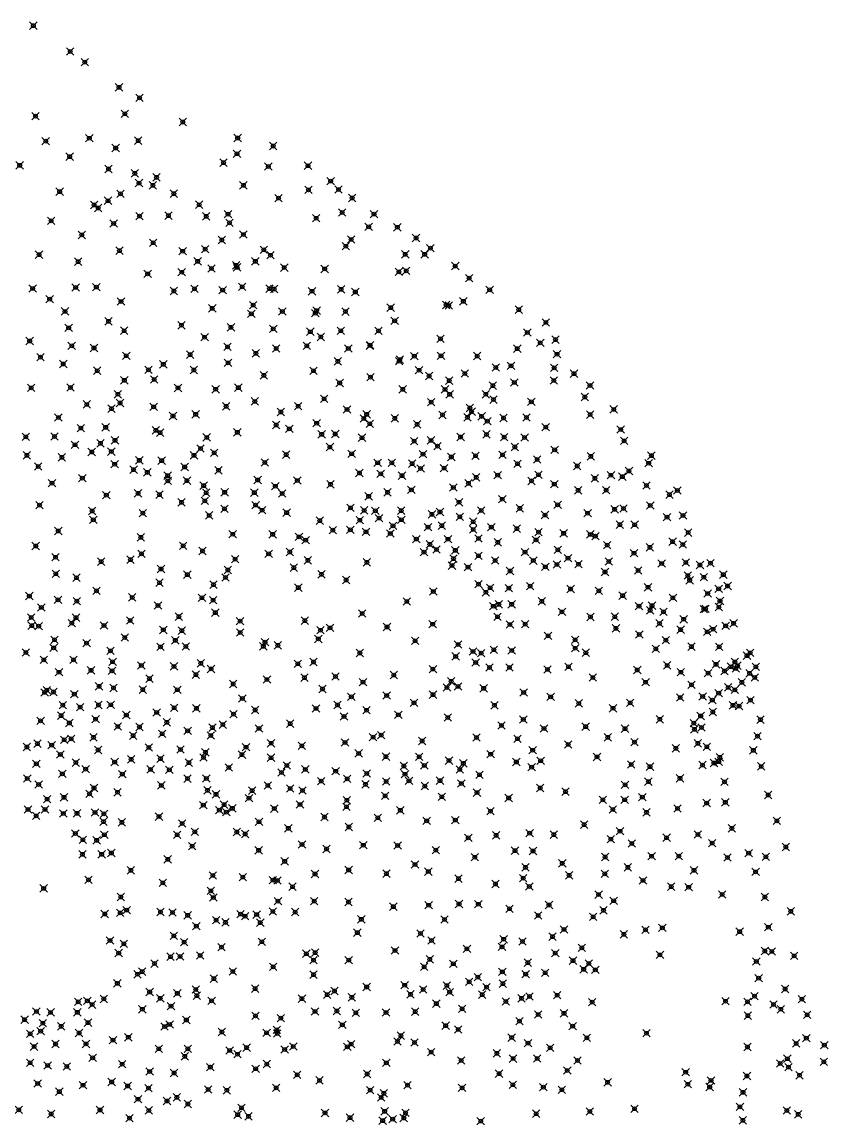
# Model space of a CAD drawing. Header units: millimetres. Extents: x 476859 to 479474, y 2367368 to 2370543.
# Drawn here: x 479043 to 479474, y 2369807 to 2370393 of the extents above; entities that cross this region are included whole.
import ezdxf

# ---------------------------------------------------------------- set-up
doc = ezdxf.new("R2010")
doc.units = ezdxf.units.MM
doc.header["$PDMODE"] = 35
doc.header["$PDSIZE"] = 2

msp = doc.modelspace()

# ---------------------------------------------------------------- linework, layer by layer
for p in [(479049.524, 2370390.771, 2.965), (479069.25, 2370376.973, 2.944), (479077.013, 2370371.323, 2.777), (479095.321, 2370357.814, 3.653), (479106.282, 2370352.251, 2.791), (479050.736, 2370342.444, 16.364), (479098.446, 2370343.722, 6.059), (479129.358, 2370339.337, 3.04), (479056.173, 2370329.078, 15.788), (479079.436, 2370330.666, 15.612), (479105.567, 2370329.338, 9.564), (479158.659, 2370330.748, 2.462), (479093.522, 2370325.417, 15.227), (479158.337, 2370322.352, 3.096), (479177.687, 2370326.525, 2.437), (479042.271, 2370316.199, 15.694), (479068.974, 2370320.784, 15.877), (479151.155, 2370317.608, 4.262), (479089.727, 2370314.215, 15.16), (479103.751, 2370311.935, 14.871), (479175.09, 2370315.554, 2.974), (479196.221, 2370315.967, 3.259), (479105.987, 2370306.71, 15.082), (479113.408, 2370305.478, 15.077), (479115.352, 2370309.75, 14.997), (479161.746, 2370305.476, 4.588), (479208.358, 2370307.747, 2.754), (479063.612, 2370302.135, 15.454), (479096.09, 2370300.979, -0.178), (479124.602, 2370301.076, 14.576), (479180.527, 2370298.691, 4.043), (479196.48, 2370303.052, 3.026), (479212.575, 2370303.238, 2.81), (479219.825, 2370298.745, 2.927), (479082.005, 2370295.002, 15.514), (479084.204, 2370293.406, 15.691), (479089.427, 2370297.273, 15.339), (479138.127, 2370295.134, 14.546), (479106.25, 2370289.054, 15.171), (479121.713, 2370289.309, 15.186), (479141.891, 2370288.938, 14.97), (479153.511, 2370290.095, 14.494), (479200.572, 2370287.934, 4.346), (479214.508, 2370291.007, 3.118), (479231.508, 2370290.123, 3.019), (479059.052, 2370286.533, 15.44), (479092.483, 2370285.137, 15.36), (479154.32, 2370285.452, 14.353), (479228.665, 2370283.321, 2.853), (479243.99, 2370283.107, 2.872), (479075.429, 2370279.007, 15.687), (479150.188, 2370276.287, 14.66), (479161.744, 2370279.207, 14.288), (479219.311, 2370276.54, 3.582), (479253.971, 2370277.394, 2.755), (479095.579, 2370270.598, 15.401), (479113.537, 2370274.833, 15.28), (479129.339, 2370270.318, 14.985), (479141.314, 2370271.394, 14.594), (479172.642, 2370271.061, 14.105), (479216.474, 2370273.031, 4.345), (479261.628, 2370271.922, 2.598), (479052.61, 2370268.498, 15.68), (479073.497, 2370264.747, 15.55), (479137.342, 2370264.897, 14.856), (479168.146, 2370264.893, 14.76), (479176.233, 2370268.161, 13.989), (479248.197, 2370268.643, 2.748), (479258.533, 2370268.668, 2.835), (479110.599, 2370258.208, 15.391), (479128.81, 2370259.096, 14.978), (479144.668, 2370261.098, 14.551), (479157.841, 2370262.809, 14.575), (479158.34, 2370261.669, 14.227), (479183.567, 2370261.564, 13.837), (479205.181, 2370260.855, 13.203), (479244.791, 2370259.306, 3.747), (479248.726, 2370259.805, 2.889), (479274.903, 2370262.384, 2.885), (479282.315, 2370255.908, 2.575), (479049.196, 2370250.44, 15.9), (479072.143, 2370250.967, 15.601), (479083.21, 2370251.137, 15.471), (479124.622, 2370249.058, 14.772), (479135.595, 2370250.215, 14.57), (479150.652, 2370249.55, 14.582), (479161.111, 2370251.293, 14.609), (479175.648, 2370250.311, 14.158), (479178.183, 2370250.133, 14.302), (479198.388, 2370248.921, 12.78), (479213.923, 2370249.944, 13.077), (479221.556, 2370248.516, 12.869), (479293.296, 2370249.674, 2.636), (479058.302, 2370244.712, 15.86), (479096.393, 2370243.423, 15.36), (479166.997, 2370241.543, 14.327), (479240.441, 2370240.136, 12.473), (479270.013, 2370241.6, 1.835), (479271.439, 2370241.282, 1.808), (479279.221, 2370243.574, 1.291), (479066.46, 2370238.173, 15.74), (479145.12, 2370239.787, 14.562), (479165.967, 2370236.853, 14.316), (479182.542, 2370238.126, 13.656), (479200.189, 2370237.208, 13.604), (479200.845, 2370238.548, 13.332), (479216.255, 2370238.063, 12.707), (479308.823, 2370239.092, 2.608), (479068.428, 2370229.36, 15.5), (479089.739, 2370232.887, 15.338), (479128.647, 2370230.772, 15.42), (479155.091, 2370229.646, 14.449), (479177.698, 2370228.843, 13.622), (479242.525, 2370233.146, 12.486), (479323.32, 2370232.269, 0.735), (479098.038, 2370227.842, 15.44), (479141.02, 2370224.381, 14.502), (479197.485, 2370227.316, 13.62), (479203.15, 2370224.537, 12.899), (479213.752, 2370227.838, 13.078), (479233.912, 2370227.747, 12.57), (479267.023, 2370223.538, 12.152), (479313.369, 2370226.901, 0.772), (479328.418, 2370223.071, 0.871), (479047.602, 2370222.342, 15.97), (479070.063, 2370219.779, 15.47), (479081.959, 2370218.65, 15.54), (479153.291, 2370219.224, 14.24), (479179.26, 2370218.342, 13.656), (479195.594, 2370219.802, 13.534), (479217.77, 2370218.338, 12.863), (479229.234, 2370219.911, 12.789), (479229.461, 2370220.164, 12.63), (479308.015, 2370218.282, 3.703), (479320.301, 2370221.345, 1.156), (479053.334, 2370213.712, 15.54), (479099.182, 2370214.476, 15.03), (479133.29, 2370215.089, 14.705), (479168.373, 2370215.808, 14.303), (479212.174, 2370211.526, 13.114), (479244.922, 2370211.585, 12.616), (479245.254, 2370212.373, 12.619), (479253.045, 2370214.257, 12.443), (479267.301, 2370214.444, 12.361), (479286.581, 2370214.319, 12.137), (479329.222, 2370215.293, 0.632), (479065.536, 2370210.067, 15.69), (479083.664, 2370206.488, 14.96), (479111.059, 2370206.954, 14.609), (479119.009, 2370209.9, 14.666), (479135.257, 2370206.873, 14.46), (479153.552, 2370210.677, 14.209), (479199.148, 2370206.473, 13.143), (479255.573, 2370206.759, 12.421), (479280.014, 2370204.966, 12.194), (479296.536, 2370208.228, 11.954), (479304.669, 2370209.054, 8.092), (479327.721, 2370208.044, 2.21), (479338.323, 2370204.904, 2.282), (479098.154, 2370201.375, 14.67), (479114.088, 2370201.835, 14.75), (479172.658, 2370204.004, 13.812), (479213.182, 2370199.958, 12.868), (479229.598, 2370203.053, 25.385), (479260.932, 2370203.651, 12.658), (479271.685, 2370201.209, 12.296), (479306.434, 2370200.233, 11.944), (479327.557, 2370201.238, 3.722), (479048.401, 2370197.316, 15.77), (479069.359, 2370197.497, 15.09), (479094.702, 2370193.912, 14.83), (479126.814, 2370197.296, 14.44), (479146.92, 2370196.588, 14.46), (479159.053, 2370197.415, 14.132), (479246.849, 2370196.535, 12.554), (479269.451, 2370196.51, 12.348), (479271.901, 2370193.884, 12.285), (479291.195, 2370193.915, 12.224), (479294.992, 2370198.533, 12.224), (479346.841, 2370198.591, 2.1), (479078.078, 2370188.499, 14.55), (479095.872, 2370189.28, 14.844), (479152.522, 2370187.453, 14.27), (479167.838, 2370190.109, 13.491), (479190.988, 2370187.515, 13.315), (479204.854, 2370191.448, 13.244), (479262.007, 2370189.701, 12.381), (479295.307, 2370191.07, 12.037), (479315.502, 2370189.873, 11.639), (479344.105, 2370192.434, 3.062), (479062.942, 2370181.484, 14.78), (479091.305, 2370186.23, 15.142), (479113.793, 2370187.176, 14.52), (479124.124, 2370182.335, 14.567), (479136.222, 2370183.222, 14.414), (479181.735, 2370184.453, 13.505), (479217.075, 2370185.782, 13.233), (479227.603, 2370183.174, 12.959), (479268.106, 2370182.881, 12.289), (479281.4, 2370181.599, 12.057), (479282.676, 2370186.57, 12.314), (479283.626, 2370184.625, 12.221), (479288.971, 2370182.133, 12.14), (479312.921, 2370181.492, 11.861), (479346.916, 2370183.058, 3.39), (479359.543, 2370185.833, 3.091), (479074.96, 2370175.85, 15.053), (479088.201, 2370176.242, 15.251), (479179.259, 2370177.512, 13.613), (479200.902, 2370178.443, 13.191), (479226.038, 2370180.974, 12.768), (479229.278, 2370178.152, 12.995), (479242.594, 2370181.066, 12.408), (479254.526, 2370177.853, 12.619), (479292.042, 2370179.535, 12.101), (479300.71, 2370181.255, 11.893), (479323.226, 2370176.372, 11.626), (479045.512, 2370171.193, 15.32), (479060.861, 2370171.376, 15.188), (479114.941, 2370174.632, 14.716), (479117.25, 2370173.386, 14.73), (479142.162, 2370170.875, 14.295), (479158.517, 2370173.563, 13.976), (479186.26, 2370175.416, 13.332), (479203.579, 2370172.506, 12.915), (479210.808, 2370172.678, 13.179), (479225.116, 2370170.696, 12.884), (479277.752, 2370171.07, 12.149), (479291.595, 2370172.481, 12.001), (479301.04, 2370171.032, 12.036), (479311.936, 2370170.807, 11.884), (479363.282, 2370175.073, 2.681), (479071.777, 2370166.956, 15.151), (479085.384, 2370167.708, 14.813), (479093.189, 2370169.305, 14.92), (479138.863, 2370164.919, 14.372), (479207.966, 2370165.714, 13.111), (479252.928, 2370168.849, 12.44), (479261.933, 2370169.276, 12.397), (479265.449, 2370166.185, 12.359), (479306.723, 2370165.773, 12.111), (479328.01, 2370164.253, 11.656), (479365.089, 2370169.022, 3.042), (479046.124, 2370161.292, 15.24), (479064.803, 2370160.224, 15.338), (479080.744, 2370163.091, 15.199), (479091.219, 2370163.301, 14.657), (479106.145, 2370158.656, 14.485), (479118.086, 2370158.474, 14.461), (479135.391, 2370161.275, 14.578), (479146.173, 2370162.655, 13.836), (479184.593, 2370161.684, 13.21), (479219.574, 2370162.143, 12.995), (479257.697, 2370161.926, 12.262), (479272.796, 2370160.424, 12.175), (479285.732, 2370161.058, 12.069), (479300.172, 2370161.531, 12.037), (479318.603, 2370159.092, 11.895), (479347.278, 2370160.773, 11.57), (479379.658, 2370161.143, 2.091), (479052.171, 2370155.328, 15.337), (479092.975, 2370156.557, 14.637), (479103.103, 2370153.65, 14.452), (479110.407, 2370152.224, 14.229), (479130.407, 2370155.062, 14.348), (479148.474, 2370153.325, 13.501), (479173.158, 2370157.457, 13.327), (479233.465, 2370157.328, 12.988), (479241.016, 2370157.288, 12.5), (479251.847, 2370156.873, 12.323), (479256.387, 2370154.259, 12.304), (479268.924, 2370154.484, 12.262), (479308.128, 2370156.791, 11.906), (479340.035, 2370155.617, 11.694), (479367.66, 2370152.924, 5.491), (479378.208, 2370157.086, 2.961), (479059.547, 2370146.432, 13.45), (479075.697, 2370149.094, 12.56), (479121.269, 2370150.434, 14.539), (479121.366, 2370147.666, 14.212), (479131.589, 2370147.75, 14.04), (479169.372, 2370148.129, 13.574), (479190.529, 2370147.835, 15.2), (479223.7, 2370151.861, 12.98), (479235.1, 2370151.441, 12.82), (479246.464, 2370150.447, 12.34), (479281.939, 2370146.37, 12.047), (479286.098, 2370149.523, 12.563), (479297.558, 2370150.712, 12.009), (479315.639, 2370147.634, 12.095), (479319.362, 2370150.914, 11.867), (479349.486, 2370148.999, 11.522), (479358.04, 2370150.672, 8.771), (479364.159, 2370149.906, 6.609), (479105.492, 2370140.986, 11.78), (479140.532, 2370145.122, 13.639), (479141.828, 2370141.328, 12.076), (479151.723, 2370141.55, 13.358), (479167.611, 2370141.387, 12.794), (479178.801, 2370144.789, 13.26), (479182.437, 2370140.874, 13.217), (479208.313, 2370145.834, 13.051), (479238.737, 2370141.534, 12.402), (479251.413, 2370142.853, 12.504), (479273.859, 2370144.107, 12.191), (479327.798, 2370145.934, 11.62), (479340.515, 2370142.606, 11.589), (479355.465, 2370142.681, 11.473), (479376.996, 2370145.201, 3.159), (479393.515, 2370142.504, 1.637), (479052.888, 2370134.686, 14.36), (479088.534, 2370140.017, 11.98), (479116.904, 2370140.278, 11.64), (479128.71, 2370136.188, 11.389), (479141.153, 2370136.962, 10.56), (479168.258, 2370134.729, 11.054), (479228.642, 2370139.401, 12.723), (479276.917, 2370136.241, 12.005), (479300.004, 2370137.87, 12.04), (479329.595, 2370134.887, 11.98), (479389.287, 2370140.267, 2.963), (479080.991, 2370131.542, 13.451), (479108.053, 2370130.408, 11.896), (479143.484, 2370129.227, 11.374), (479151.656, 2370132.728, 11.42), (479171.756, 2370131.995, 11.03), (479184.87, 2370130.69, 11.4), (479218.969, 2370133.238, 12.654), (479226.261, 2370131.897, 12.586), (479232.212, 2370131.66, 12.544), (479245.989, 2370131.744, 12.362), (479262.444, 2370129.77, 12.172), (479266.733, 2370131.06, 12.114), (479288.719, 2370131.86, 12.034), (479309.373, 2370132.987, 11.976), (479322.837, 2370129.402, 12.117), (479345.587, 2370130.38, 11.67), (479359.999, 2370132.44, 11.457), (479364.749, 2370132.925, 11.333), (479379.054, 2370134.512, 4.832), (479396.522, 2370129.154, 2.454), (479081.614, 2370126.876, 14.29), (479202.541, 2370126.405, 11.33), (479223.891, 2370126.64, 10.323), (479234.205, 2370127.777, 12.437), (479241.67, 2370123.662, 12.365), (479246.095, 2370126.879, 11.804), (479260.365, 2370122.93, 12), (479267.693, 2370123.767, 12.175), (479277.369, 2370128.44, 12.138), (479284.445, 2370125.839, -0.182), (479294.197, 2370122.973, 12.143), (479362.824, 2370124.275, 11.406), (479370.697, 2370124.233, 11.213), (479387.961, 2370128.267, 3.254), (479062.87, 2370120.907, 14.034), (479106.963, 2370117.487, 13.086), (479156.046, 2370119.164, 13.119), (479177.397, 2370119.127, 11.917), (479191.467, 2370117.749, 11.772), (479209.492, 2370121.356, 10.497), (479218.84, 2370121.507, 9.884), (479227.234, 2370120.408, 9.487), (479240.254, 2370119.514, 10.331), (479284.509, 2370121.698, 12.236), (479307.833, 2370122.165, 11.771), (479319.383, 2370120.278, 11.688), (479332.791, 2370119.674, 11.547), (479347.049, 2370119.08, 11.795), (479349.756, 2370118.151, 11.518), (479399.334, 2370120.038, 3.033), (479050.836, 2370112.91, 14.628), (479129.58, 2370112.973, 13.308), (479195, 2370116.011, 11.098), (479254.128, 2370116.573, 12.102), (479261.328, 2370113.768, 11.986), (479271.043, 2370116.505, 12.027), (479287.344, 2370116.918, 11.872), (479297.601, 2370114.853, 11.826), (479318.014, 2370116.151, 11.637), (479356.017, 2370113.367, 11.49), (479378.857, 2370112.179, 11.319), (479390.985, 2370115.173, 4.304), (479396.447, 2370113.647, 3.085), (479061.431, 2370106.896, 14.27), (479101.429, 2370105.57, 13.633), (479107.294, 2370108.702, 13.481), (479139.93, 2370110.206, 13.128), (479157.319, 2370105.865, 13.471), (479175.252, 2370108.694, 12.172), (479186.499, 2370109.651, 11.983), (479258.208, 2370109.603, 10.197), (479264.924, 2370110.974, 12.038), (479273.944, 2370106.112, 11.963), (479274.921, 2370110.547, 11.887), (479287.284, 2370107.665, 12.035), (479312.148, 2370109.573, 11.875), (479329.667, 2370110.848, 11.839), (479335.11, 2370106.364, 11.486), (479370.348, 2370109.028, 11.187), (479085.765, 2370104.534, 13.747), (479117.762, 2370100.57, 13.749), (479153.458, 2370100.057, 13.365), (479188.671, 2370101.284, 12.084), (479196.193, 2370105.225, 11.605), (479227.707, 2370104.178, 10.944), (479273.142, 2370102.416, 10.228), (479281.688, 2370101.576, 11.761), (479296.223, 2370105.097, 11.954), (479304.175, 2370099.552, 12.099), (479316.581, 2370105.082, 11.586), (479323.023, 2370101.726, 11.572), (479329.204, 2370103.014, 11.454), (479340.74, 2370103.145, 11.471), (479356.88, 2370104.586, 11.445), (479372.568, 2370099.8, 11.09), (479385.153, 2370103.513, 11.062), (479398.012, 2370104.112, 3.449), (479405.58, 2370102.728, 3.401), (479411.221, 2370103.707, 2.649), (479061.537, 2370098.059, 14.36), (479072.566, 2370095.929, 14.541), (479131.791, 2370097.547, 13.483), (479152.176, 2370096.099, 13.769), (479203.472, 2370097.749, 11.538), (479216.609, 2370094.718, 11.924), (479354.903, 2370098.982, 11.33), (479399.129, 2370097.099, 4.43), (479400.107, 2370094.559, 4.027), (479407.644, 2370096.203, 3.18), (479418.058, 2370097.562, 2.121), (479083.256, 2370088.944, 14.253), (479116.927, 2370093.265, 13.981), (479145.779, 2370092.208, 14.969), (479191.063, 2370090.652, 12.385), (479263.217, 2370088.541, 7.56), (479287.309, 2370092.514, 10.52), (479291.271, 2370088.173, 10.659), (479293.549, 2370090.577, 12.086), (479303.552, 2370090.356, 11.964), (479314.865, 2370091.453, 12.034), (479336.502, 2370089.903, 11.291), (479351.546, 2370088.949, 11.15), (479377.857, 2370090.843, 10.982), (479415.583, 2370090.016, 2.923), (479420.354, 2370091.513, 2.06), (479047.432, 2370086.146, 14.669), (479062.734, 2370084.119, 14.555), (479072.793, 2370083.401, 14.52), (479102.373, 2370085.434, 14.03), (479139.602, 2370085.231, 13.961), (479145.566, 2370083.929, 13.895), (479249.011, 2370083.282, 9.89), (479321.099, 2370083.323, 11.45), (479364.328, 2370086.349, 11.05), (479391.163, 2370085.166, 11.174), (479409.688, 2370087.476, 2.852), (479416.273, 2370083.51, 2.935), (479053.841, 2370080.071, 15.108), (479116.138, 2370081.109, 14.03), (479146.745, 2370077.287, 14.048), (479225.211, 2370076.798, 12.84), (479295.242, 2370080.715, 9.332), (479298.183, 2370081.697, 10.435), (479305.027, 2370081.75, 12.105), (479331.869, 2370077.695, 11.31), (479373.021, 2370080.767, 10.735), (479378.981, 2370078.503, 10.857), (479380.007, 2370080.996, 10.878), (479386.135, 2370077.704, 10.896), (479407.655, 2370079.137, 4.518), (479408.541, 2370079.314, 3.904), (479415.701, 2370080.266, 2.902), (479048.439, 2370074.709, 14.668), (479048.693, 2370070.327, 15.259), (479070.096, 2370071.674, 14.385), (479072.335, 2370074.579, 14.41), (479087.307, 2370070.437, 14.12), (479101.246, 2370073.12, 14.07), (479127.304, 2370075.134, 14.422), (479159.969, 2370072.728, 14.384), (479194.537, 2370073.008, 12.862), (479262.823, 2370071.104, 9.79), (479297.499, 2370075.088, 10.325), (479304.105, 2370070.919, 11.609), (479312.263, 2370071.136, 11.371), (479347.092, 2370075, 11.16), (479360.139, 2370075.102, 10.962), (479383.97, 2370071.545, 11.079), (479396.866, 2370073.751, 10.459), (479423.562, 2370071.609, 2), (479052.384, 2370070.079, 15.272), (479118.981, 2370068.053, 14.34), (479128.875, 2370067.669, 14.759), (479160.057, 2370066.649, 14.108), (479202.93, 2370067.892, 12.679), (479208.026, 2370069.152, 12.399), (479238.454, 2370069.649, 13.259), (479324.467, 2370064.907, 11.23), (479360.719, 2370068.896, 11.159), (479373.182, 2370065.611, 10.786), (479395.259, 2370068.178, 9.768), (479409.436, 2370067.007, 4.168), (479412.615, 2370068.424, 3.41), (479419.33, 2370070.213, 2.883), (479060.893, 2370062.79, 14.877), (479077.996, 2370060.996, 14.382), (479098.38, 2370063.981, 14.145), (479117.451, 2370058.984, 14.53), (479125.363, 2370062.478, 14.589), (479130.989, 2370059.198, 14.446), (479172.383, 2370059.285, 14.179), (479173.305, 2370061.504, 14.114), (479180.118, 2370059.822, 14.337), (479201.776, 2370063.248, 13.424), (479253.45, 2370062.249, 12.36), (479276.402, 2370060.244, 9.633), (479338.914, 2370062.729, 11.152), (479387.361, 2370062.598, 10.524), (479401.033, 2370059.108, 9.181), (479415.868, 2370059.026, 2.885), (479045.565, 2370055.972, 14.629), (479060.38, 2370058.464, 14.399), (479090.768, 2370056.862, 14.182), (479223.919, 2370055.721, 12.5), (479275.09, 2370053.92, 9.27), (479284.403, 2370056.532, 9.759), (479288.758, 2370055.689, 11.851), (479295.501, 2370057.469, 11.88), (479305.063, 2370057.035, 11.602), (479338.995, 2370058.283, 11.41), (479344.643, 2370055.882, 11.294), (479381.992, 2370057.921, 10.993), (479430.731, 2370054.33, 2.642), (479432.432, 2370055.784, 3.096), (479055.137, 2370052.043, 15.291), (479070.997, 2370052.07, 14.215), (479091.883, 2370051.042, 14.184), (479107.21, 2370049.075, 14.32), (479124.666, 2370048.578, 14.406), (479138.974, 2370050.242, 14.442), (479144.482, 2370047.226, 14.426), (479190.791, 2370049.977, 14.069), (479199.215, 2370050.915, 13.728), (479262.971, 2370047.145, 10.78), (479285.772, 2370050.647, 12.063), (479293.235, 2370047.978, 12.016), (479303.845, 2370048.019, 11.782), (479324.126, 2370046.958, 11.63), (479335.336, 2370048.39, 11.455), (479388.082, 2370049.115, 11.008), (479414.14, 2370049.704, 3.788), (479422.095, 2370048.404, 3.397), (479424.206, 2370050.958, 3.336), (479424.777, 2370047.444, 3.15), (479425.643, 2370048.964, 3.267), (479435.424, 2370048.305, 2.366), (479063.286, 2370045.459, 14.362), (479080.348, 2370046.467, 14.194), (479091.548, 2370046.232, 13.994), (479111.56, 2370042.007, 14.408), (479136.377, 2370044.14, 14.533), (479174.312, 2370041.544, 14.259), (479194.335, 2370042.571, 13.97), (479210.924, 2370043.184, 13.69), (479242.066, 2370043.952, 11.685), (479348.422, 2370042.611, 11.161), (479372.111, 2370046.682, 11.445), (479395.401, 2370045.46, 10.617), (479409.921, 2370044.962, 7.071), (479418.655, 2370046.113, 4.182), (479432.101, 2370044.88, 2.545), (479434.861, 2370042.694, 2.175), (479056.746, 2370035.9, 15.11), (479084.658, 2370037.958, 14.242), (479092.345, 2370037.077, 14.243), (479107.992, 2370036.179, 13.988), (479126.446, 2370036.105, 14.373), (479156.31, 2370039.176, 14.56), (479203.989, 2370036.522, 13.941), (479225.654, 2370040.195, 12.6), (479270.452, 2370037.321, 12.57), (479272.712, 2370040.576, 12.504), (479276.334, 2370037.886, 12.654), (479290.087, 2370036.858, 12.143), (479376.564, 2370040.13, 10.984), (479401.068, 2370038.707, 10.741), (479420.618, 2370037.364, 4.094), (479424.265, 2370036.028, 3.318), (479427.963, 2370040.051, 3.168), (479055.561, 2370034.663, 15.058), (479060.312, 2370034.935, 15.139), (479071.443, 2370033.734, 14.26), (479161.205, 2370031.432, 15.466), (479219.412, 2370032.328, 13.794), (479238.247, 2370033.005, 12.45), (479262.983, 2370033.476, 12.419), (479311.465, 2370034.622, 11.74), (479325.882, 2370032.279, 11.553), (479395.06, 2370031.939, 10.887), (479407.065, 2370032.521, 9.45), (479412.232, 2370030.579, 9.291), (479415.617, 2370034.285, 4.12), (479432.581, 2370030.549, 3.015), (479065.268, 2370027.889, 14.666), (479074.546, 2370026.831, 14.165), (479084.378, 2370027.969, 14.017), (479090.892, 2370028.086, 14.019), (479115.414, 2370023.985, 13.97), (479124.756, 2370026.482, 13.952), (479136.646, 2370026.154, 14.666), (479168.048, 2370025.303, 14.941), (479200.514, 2370026.121, 14.241), (479211.98, 2370027.948, 13.924), (479227.523, 2370025.169, 13.56), (479252.87, 2370029.084, 12.384), (479295.812, 2370027.819, 12.176), (479340.868, 2370028.821, 11.005), (479359.122, 2370026.216, 10.992), (479368.329, 2370029.078, 11.04), (479412.43, 2370024.244, 9.178), (479423.219, 2370027.788, 4.139), (479426.466, 2370027.392, 3.349), (479053.432, 2370019.507, 14.78), (479064.377, 2370022.237, 14.994), (479068.807, 2370018.377, 14.452), (479082.801, 2370020.352, 14.015), (479099.244, 2370022.591, 14.04), (479120.838, 2370018.694, 14.116), (479156.485, 2370023.051, 14.753), (479186.77, 2370017.983, 15.07), (479215.478, 2370021.821, 14.01), (479244.465, 2370022.68, 12.89), (479270.906, 2370021.256, 12.93), (479311.279, 2370020.228, 11.984), (479384.147, 2370020.351, 11.193), (479402.333, 2370018.299, 10.467), (479405.972, 2370022.114, 10.746), (479437.93, 2370020.153, 2.334), (479094.698, 2370016.456, 14.068), (479106.214, 2370016.236, 13.918), (479118.373, 2370012.594, 14.078), (479131.976, 2370014.17, 13.921), (479145.215, 2370015.884, 14.286), (479150.804, 2370017.501, 14.552), (479170.065, 2370015.449, 14.873), (479235.307, 2370011.878, 13.746), (479299.57, 2370017.038, 11.956), (479322.283, 2370015.406, 11.68), (479344.528, 2370016.364, 11.243), (479365.56, 2370015.314, 10.857), (479402.627, 2370014.975, 10.546), (479406.403, 2370015.935, 10.479), (479051.743, 2370007.318, 14.504), (479059.35, 2370006.53, 14.305), (479066.054, 2370009.402, 14.854), (479069.715, 2370009.89, 14.854), (479081.699, 2370010.69, 13.862), (479102.828, 2370011.613, 13.992), (479144.305, 2370011.65, 14.079), (479176.525, 2370007.53, 14.975), (479193.001, 2370006.116, 14.897), (479215.98, 2370007.922, 14.68), (479231.001, 2370010.829, 13.786), (479257.203, 2370008.769, 13.292), (479286.229, 2370010.576, 12.755), (479308.113, 2370009.938, 11.738), (479335.186, 2370006.896, 11.189), (479356.351, 2370010.674, 11.042), (479370.613, 2370008.121, 11.18), (479404.506, 2370007.472, 10.78), (479436.308, 2370011.304, 2.497), (479046.114, 2370005.552, 14.72), (479063.972, 2370001.57, 14.403), (479084.182, 2370003.961, 14.166), (479111.228, 2370005.232, 13.83), (479128.16, 2370004.158, 13.738), (479141.451, 2370002.683, 13.872), (479160.965, 2370001.447, 13.852), (479163.117, 2370005.42, 14.585), (479223.312, 2370002.115, 14.325), (479237.869, 2370000.381, 14.295), (479255.63, 2370000.242, 13.393), (479293.784, 2370001.669, 11.86), (479316.231, 2370003.796, 11.71), (479350.592, 2370000.231, 10.946), (479392.725, 2370004.841, 11.06), (479409.225, 2370005.658, 10.46), (479416.181, 2369999.993, 9.593), (479434.113, 2370003.742, 2.571), (479051.157, 2369996.554, 13.79), (479072.257, 2369997.205, 14.585), (479092.987, 2369997.49, 14.094), (479101.804, 2369998.936, 13.68), (479117.425, 2369999.281, 13.928), (479132.647, 2369997.181, 14.437), (479140.434, 2369999.934, 13.968), (479153.95, 2369994.544, 13.989), (479176.515, 2369999.8, 15.032), (479184.96, 2369995.654, 15.1), (479247.466, 2369995.373, 13.541), (479258.356, 2369995.697, 14.008), (479271.545, 2369998.272, 13.052), (479279.237, 2369996.792, 13.066), (479307.525, 2369997.54, 12.02), (479315.721, 2369994.743, 11.876), (479320.513, 2369998.181, 11.72), (479368.881, 2369996.181, 12.269), (479378.906, 2369995.022, 11.2), (479406.96, 2369995.886, 10.506), (479413.057, 2369996.997, 10.517), (479415.579, 2369997.644, 9.651), (479438.328, 2369995.173, 2.59), (479046.31, 2369988.712, 13.659), (479065.033, 2369991.18, 13.671), (479077.47, 2369993.677, 14.119), (479097.059, 2369991.07, 13.64), (479112.185, 2369993.568, 13.76), (479122.183, 2369993.319, 13.88), (479131.92, 2369988.662, 14.69), (479141.928, 2369988.698, 14.658), (479182.112, 2369991.955, 15.278), (479194.809, 2369993.565, 15.038), (479211.051, 2369992.604, 14.517), (479217.178, 2369988.491, 13.687), (479227.614, 2369991.361, 13.547), (479248.073, 2369990.994, 13.893), (479277.302, 2369993.551, 13.977), (479287.818, 2369990.705, 13.215), (479394.941, 2369988.815, 11.13), (479052.369, 2369985.502, 13.56), (479081.958, 2369983.652, 13.497), (479117.899, 2369985.023, 14.124), (479142.57, 2369982.404, 14.612), (479174.753, 2369984.974, 17.618), (479186.757, 2369983.397, 15.094), (479203.3, 2369987.332, 14.946), (479226.955, 2369985.604, 14.198), (479237.973, 2369987.098, 14.067), (479250.219, 2369987.454, 14.541), (479258.653, 2369984.666, 14.203), (479266.767, 2369987.571, 14.18), (479278.126, 2369986.006, 13.943), (479320.277, 2369983.66, 11.923), (479365.597, 2369985.316, 14.001), (479378.053, 2369987.027, 13.254), (479418.691, 2369986.933, 10.316), (479056.915, 2369977.706, 13.491), (479065.923, 2369978.672, 13.285), (479079.558, 2369980.513, 13.778), (479094.531, 2369981.364, 13.614), (479147.136, 2369980.272, 14.609), (479164.748, 2369978.225, 13.908), (479166.426, 2369982.232, 13.952), (479193.302, 2369982.274, 15.172), (479217.003, 2369977.091, 13.603), (479237.43, 2369979.417, 0.11), (479267.75, 2369978.942, 14.072), (479286.521, 2369981.185, 13.42), (479303.433, 2369978.322, 13.062), (479333.826, 2369981.663, 11.002), (479353.743, 2369977.307, 12.872), (479365.41, 2369977.364, 13.445), (479374.815, 2369978.773, 13.343), (479442.046, 2369979.876, 2.29), (479046.693, 2369972.166, 13.722), (479055.798, 2369972.201, 13.03), (479140.317, 2369974.483, 14.717), (479148.881, 2369971.784, 15.027), (479151.423, 2369974.733, 14.751), (479152.615, 2369970.727, 14.93), (479155.854, 2369972.753, 14.69), (479178.269, 2369972.64, 13.945), (479191.983, 2369974.785, 13.838), (479216.786, 2369973.61, 13.68), (479245.576, 2369971.722, 13.62), (479293.688, 2369971.283, 13.379), (479359.092, 2369972.141, 12.668), (479393.627, 2369972.718, 11.15), (479409.2, 2369975.585, 10.56), (479419.148, 2369975.978, 10.376), (479051.029, 2369968.751, 12.652), (479065.544, 2369969.991, 12.608), (479072.898, 2369970.118, 12.985), (479082.457, 2369970.566, 13.255), (479087.024, 2369965.688, 13.207), (479087.257, 2369969.842, 13.163), (479096.858, 2369965.289, 13.23), (479116.655, 2369968.363, 13.806), (479170.082, 2369965.603, 13.83), (479205.074, 2369968.12, 13.739), (479233.511, 2369967.742, 13.588), (479259.629, 2369966.075, 13.57), (479274.934, 2369966.487, 13.42), (479377.032, 2369970.658, 11.28), (479446.675, 2369966.064, 2.868), (479071.99, 2369959.358, 12.56), (479129.044, 2369964.655, 14.692), (479135.789, 2369960.229, 14.578), (479158.212, 2369960.123, 14.948), (479162.686, 2369959.062, 15.029), (479185.74, 2369962.123, 13.78), (479218.09, 2369962.807, 13.66), (479314.613, 2369959.513, 13.93), (479343.742, 2369964.052, 11.843), (479362.889, 2369960.551, 12.793), (479422.627, 2369962.097, 10.634), (479076.021, 2369955.977, 12.995), (479083.402, 2369955.701, 12.832), (479087.475, 2369958.656, 12.737), (479126.329, 2369958.659, 14.397), (479193.03, 2369953.45, 13.72), (479281.85, 2369957.043, 13.27), (479296.708, 2369958.354, 13.18), (479327.553, 2369958.735, 13.171), (479357.991, 2369956.336, 12.384), (479369.174, 2369953.959, 11.32), (479387.776, 2369957.075, 11.25), (479404.484, 2369958.819, 11.601), (479412.156, 2369954.22, 11.683), (479075.784, 2369948.202, 12.788), (479086.045, 2369948.227, 12.671), (479091.216, 2369948.896, 12.595), (479134.374, 2369952.588, 14.082), (479169.888, 2369950.365, 15.123), (479206.164, 2369951.085, 13.66), (479225.811, 2369953.067, 13.594), (479244.128, 2369952.928, 13.45), (479264.51, 2369950.482, 13.37), (479306.794, 2369950.175, 12.923), (479316.431, 2369949.973, 14.592), (479431.632, 2369948.853, 7.318), (479451.435, 2369952.158, 2.717), (479121.331, 2369945.512, 13.48), (479183.788, 2369944.459, 13.73), (479253.372, 2369942.746, 13.36), (479285.364, 2369946.662, 13.188), (479332.052, 2369943.428, 13.267), (479354.948, 2369946.792, 12.237), (479379.77, 2369947.191, 11.26), (479394.3, 2369947.257, 11.32), (479420.268, 2369946.485, 11.462), (479440.793, 2369946.885, 6.233), (479101.653, 2369939.649, 12.757), (479145.401, 2369936.923, 14.57), (479161.453, 2369936.038, 14.944), (479200.007, 2369937.713, 13.64), (479217.942, 2369939.82, 13.557), (479238.141, 2369937.859, 13.36), (479260.513, 2369938.986, 13.33), (479312.436, 2369941.254, 14.52), (479335.755, 2369936.989, 13.218), (479354.787, 2369937.816, 12.106), (479367.116, 2369941.252, 11.38), (479402.412, 2369939.681, 12.042), (479435.308, 2369938.838, 10.3), (479055.054, 2369930.02, 9.89), (479079.024, 2369934.601, 12.46), (479118.714, 2369932.952, 13.299), (479177.496, 2369934.399, 15.471), (479179.99, 2369934.242, 15.32), (479188, 2369930.906, 13.62), (479276.669, 2369935.188, 13.213), (479296.355, 2369932.365, 13.033), (479311.196, 2369935.529, 14.497), (479314.492, 2369931.047, 14.799), (479375.16, 2369934.282, 11.47), (479390.247, 2369930.92, 12.56), (479399.545, 2369930.635, 12.08), (479096.237, 2369925.426, 12.366), (479144.395, 2369928.671, 14.477), (479145.695, 2369925.131, 14.435), (479351.457, 2369926.712, 11.725), (479417.476, 2369926.804, 10.33), (479440.282, 2369925.441, 10.12), (479099.418, 2369918.423, 12.177), (479180.193, 2369923.183, 15.278), (479199.566, 2369923.236, 13.564), (479217.91, 2369922.754, 13.55), (479241.812, 2369920.256, 13.36), (479260.716, 2369921.036, 13.08), (479276.905, 2369921.675, 13.26), (479287.205, 2369921.553, 12.963), (479303.863, 2369919.14, 12.98), (479324.958, 2369921.15, 13.708), (479354.06, 2369918.327, 12.13), (479359.528, 2369923.41, 12.198), (479087.683, 2369916.35, 12.288), (479095.963, 2369916.942, 12.3), (479117.509, 2369917.409, 12.893), (479123.908, 2369917.178, 13.111), (479132.009, 2369915.654, 13.45), (479147.157, 2369913.062, 12.966), (479160.197, 2369916.296, 14.929), (479162.689, 2369915.155, 14.736), (479168.846, 2369916.022, 15.159), (479177.506, 2369917.689, 15.271), (479189.375, 2369917.377, 15.112), (479224.719, 2369913.511, 13.507), (479269.145, 2369913.385, 13.001), (479319.216, 2369915.588, 12.84), (479348.565, 2369914.842, 12.234), (479454.106, 2369917.78, 2.5), (479136.591, 2369909.852, 13.537), (479152.197, 2369911.867, 14.441), (479170.753, 2369911.699, 14.994), (479222.607, 2369906.362, 13.142), (479332.962, 2369908.102, 13.468), (479376.518, 2369907.888, 10.634), (479385.475, 2369908.924, 10.308), (479426.818, 2369906.902, 10.353), (479442.096, 2369909.273, 9.92), (479090.489, 2369902.146, 12.243), (479124.623, 2369904.658, 13.053), (479130.1, 2369901.341, 26.8), (479171.601, 2369901.518, 14.733), (479256.327, 2369905.966, 13.04), (479262.194, 2369902.183, 12.955), (479300.739, 2369902.851, 13.112), (479310.816, 2369901.663, 12.834), (479326.858, 2369904.269, 12.76), (479364.974, 2369905.47, 11.538), (479095.103, 2369895.479, 12.1), (479097.924, 2369900.425, 12.018), (479150.056, 2369898.656, 14.362), (479195.363, 2369895.126, 14.827), (479200.07, 2369895.719, 14.893), (479242.741, 2369896.821, 13.036), (479281.136, 2369897.731, 13.178), (479299.889, 2369898.769, 12.834), (479328.314, 2369895.468, 12.581), (479342.535, 2369898.262, 12.433), (479440.222, 2369896.575, 10.041), (479444.006, 2369896.362, 9.8), (479114.274, 2369889.855, 12.105), (479122.846, 2369893.524, 12.426), (479127.92, 2369893.67, 13.138), (479138.643, 2369894.228, 13.488), (479199.227, 2369891.688, 14.858), (479218.009, 2369891.713, 13.144), (479261.288, 2369892.125, 14.814), (479273.848, 2369889.777, 12.979), (479313.665, 2369890.324, 12.822), (479337.762, 2369891.436, 12.485), (479346.227, 2369889.937, 11.393), (479384.214, 2369894.514, 10.348), (479435.72, 2369890.993, 8.984), (479455.925, 2369893.972, 2.485), (479105.142, 2369884.164, 11.901), (479107.7, 2369885.575, 11.927), (479156.09, 2369885.599, 14.029), (479177.628, 2369888.133, 14.58), (479199.224, 2369883.924, 14.735), (479258.283, 2369888.147, 14.932), (479300.056, 2369885.429, 25.408), (479312.506, 2369884.239, 12.899), (479322.922, 2369884.965, 12.684), (479343.509, 2369886.806, 11.631), (479349.712, 2369886.505, 12.463), (479094.385, 2369879.304, 11.569), (479145.989, 2369881.84, 13.427), (479227.556, 2369877.367, 13.129), (479247.901, 2369878.302, 12.892), (479270.39, 2369878.105, 14.059), (479282.364, 2369880.081, 14.313), (479286.966, 2369882.602, 14.524), (479291.615, 2369877.249, 14.48), (479300.339, 2369879.131, 14.301), (479436.94, 2369882.069, 8.556), (479111.706, 2369874.682, 11.878), (479117.343, 2369871.306, 11.866), (479126.455, 2369873.968, 11.892), (479136.31, 2369876.021, 12.517), (479136.892, 2369872.712, 12.82), (479168.009, 2369876.452, 14.46), (479206.518, 2369873.285, 14.464), (479210.378, 2369875.193, 14.487), (479219.68, 2369871.868, 13.357), (479251.015, 2369873.412, 14.462), (479257.748, 2369876.011, 12.806), (479271.919, 2369874.605, 14.287), (479289.301, 2369873.259, 14.181), (479310.303, 2369871.308, 12.612), (479314.578, 2369872.331, 12.568), (479329.339, 2369872.96, 12.208), (479434.768, 2369872.467, 8.109), (479451.079, 2369876.314, 5.527), (479073.517, 2369869.45, 11.134), (479078.396, 2369869.925, 11.445), (479080.989, 2369867.96, 11.343), (479087.21, 2369870.983, 11.577), (479107.789, 2369865.471, 11.723), (479123.065, 2369867.123, 11.783), (479144.759, 2369869.957, 13.057), (479193.006, 2369871.125, 14.32), (479264.81, 2369868.477, 12.851), (479278.553, 2369865.678, 12.591), (479301.919, 2369869.598, 13.779), (479348.014, 2369869.275, 12.03), (479419.279, 2369869.754, 9.361), (479430.983, 2369869.456, 8.327), (479444.9, 2369868.029, 5.843), (479448.8, 2369865.472, 5.207), (479460.049, 2369870.871, 2.243), (479044.888, 2369859.901, 12.197), (479051.186, 2369864.291, 11.331), (479058.772, 2369863.788, 11.167), (479073.071, 2369863.846, 11.329), (479131.289, 2369859.739, 12.22), (479168.188, 2369861.977, 13.897), (479181.737, 2369860.719, 14.09), (479199.994, 2369864.311, 14.255), (479211.63, 2369864.531, 14.296), (479221.828, 2369863.577, 14.642), (479237.931, 2369863.713, 14.68), (479253.518, 2369864.191, 12.773), (479319.183, 2369862.631, 12.322), (479332.989, 2369863.293, 11.94), (479431.21, 2369862.076, 8.836), (479462.826, 2369862.479, 2.099), (479053.465, 2369853.774, 11.587), (479054.665, 2369858.016, 11.693), (479064.413, 2369856.379, 11.325), (479078.73, 2369858.334, 11.22), (479119.591, 2369856.237, 11.74), (479122.386, 2369857.364, 11.699), (479179.605, 2369854.506, 13.877), (479214.61, 2369857.109, 14.069), (479269.778, 2369856.712, 14.147), (479276.497, 2369854.701, 13.446), (479309.167, 2369859.143, 12.315), (479337.581, 2369856.473, 11.724), (479047.851, 2369852.36, 11.749), (479073.979, 2369852.816, 11.36), (479092.114, 2369848.977, 10.606), (479100.279, 2369850.514, 11.5), (479150.249, 2369853.328, 12.525), (479174.131, 2369852.909, 13.716), (479179.827, 2369852.497, 14.192), (479244.055, 2369848.211, 13.99), (479245.86, 2369851.389, 14.189), (479305.03, 2369850.334, 12.409), (479345.217, 2369850.205, 10.889), (479377.007, 2369852.674, 9.743), (479462.385, 2369850.028, 1.981), (479049.946, 2369845.529, 12.004), (479061.422, 2369846.945, 11.42), (479077.67, 2369846.958, 10.97), (479116.585, 2369844.377, 11.54), (479132.048, 2369844.321, 11.67), (479154.424, 2369843.481, 12.248), (479163.451, 2369844.99, 12.778), (479183.791, 2369843.98, 13.32), (479188.374, 2369845.599, 14.92), (479217.271, 2369845.409, 13.861), (479219.289, 2369846.867, 13.811), (479253.175, 2369847.713, 12.36), (479262.01, 2369842.589, 12.109), (479297.134, 2369841.948, 12.51), (479313.749, 2369847.361, 12.089), (479325.573, 2369844.828, 11.87), (479430.961, 2369845.34, 8.56), (479456.935, 2369847.238, 2.411), (479472.023, 2369846.288, 1.935), (479047.831, 2369836.892, 12.179), (479081.216, 2369839.525, 10.78), (479097.01, 2369836.1, 10.766), (479130.434, 2369840.357, 11.392), (479158.562, 2369841.463, 12.406), (479174.27, 2369836.197, 12.849), (479238.065, 2369836.818, 13.637), (479278.045, 2369838.096, 12.128), (479305.772, 2369839.119, 12.163), (479318.648, 2369839.167, 11.909), (479340.223, 2369838.11, 11.37), (479448.449, 2369836.504, 5.517), (479452.289, 2369839.047, 5.414), (479471.785, 2369837.384, 1.565), (479057.206, 2369835.474, 11.46), (479067.401, 2369834.882, 11.391), (479111.666, 2369832.192, 11.46), (479124.72, 2369831.418, 10.838), (479144.075, 2369834.56, 11.776), (479144.084, 2369834.566, 11.745), (479144.101, 2369834.575, 11.763), (479168.274, 2369833.691, 12.679), (479190.5, 2369830.445, 12.923), (479227.815, 2369830.912, 13.436), (479298.303, 2369831.068, 11.886), (479334.721, 2369832.722, 11.348), (479397.981, 2369831.834, 9.487), (479452.895, 2369834.574, 5.241), (479458.785, 2369830.224, 3.008), (479051.854, 2369825.821, 11.53), (479076.063, 2369824.903, 10.73), (479091.399, 2369826.652, 10.77), (479099.916, 2369824.495, 10.591), (479202.43, 2369827.472, 13.388), (479249.436, 2369824.913, 12.923), (479305.647, 2369825.137, 11.122), (479356.268, 2369826.465, 9.563), (479399.109, 2369825.439, 9.482), (479411.51, 2369827.448, 9.817), (479430.682, 2369829.822, 8.327), (479063.446, 2369821.43, 11.362), (479111.103, 2369823.375, 9.722), (479142.939, 2369822.599, 11.149), (479152.885, 2369822.212, 11.672), (479179.229, 2369823.462, 12.777), (479229.425, 2369822.295, 13.228), (479236.735, 2369820.598, 12.659), (479278.533, 2369823.48, 12.22), (479321.95, 2369823.872, 11.432), (479331.851, 2369822.486, 10.952), (479410.799, 2369823.934, 9.748), (479428.553, 2369821.109, 8.384), (479105.423, 2369817.427, 10.419), (479120.941, 2369816.476, 9.559), (479126.201, 2369818.414, 10.225), (479132.102, 2369814.881, 10.208), (479160.745, 2369812.858, 11.578), (479235.298, 2369818.39, 13.098), (479426.947, 2369813.349, 7.879), (479041.778, 2369811.752, 11.12), (479059.093, 2369809.55, 10.99), (479085.176, 2369811.691, 10.601), (479100.94, 2369807.306, 10.28), (479111.233, 2369811.451, 10.242), (479158.695, 2369809.198, 11.45), (479164.493, 2369808.277, 11.637), (479205.341, 2369810.104, 11.47), (479218.654, 2369807.563, 11.47), (479237.171, 2369810.983, 12.683), (479247.385, 2369807.369, 12.634), (479248.346, 2369810.149, 12.765), (479318.092, 2369809.675, 10.56), (479346.817, 2369810.866, 9.422), (479370.665, 2369812.315, 9.15), (479451.989, 2369811.42, 5.42), (479458.09, 2369809.367, 1.499), (479236.152, 2369805.991, 11.824), (479241.497, 2369806.773, 12.544), (479288.503, 2369805.727, 11.268), (479428.525, 2369806.12, 7.813)]:
    msp.add_point(p)

doc.saveas('drawing.dxf')
